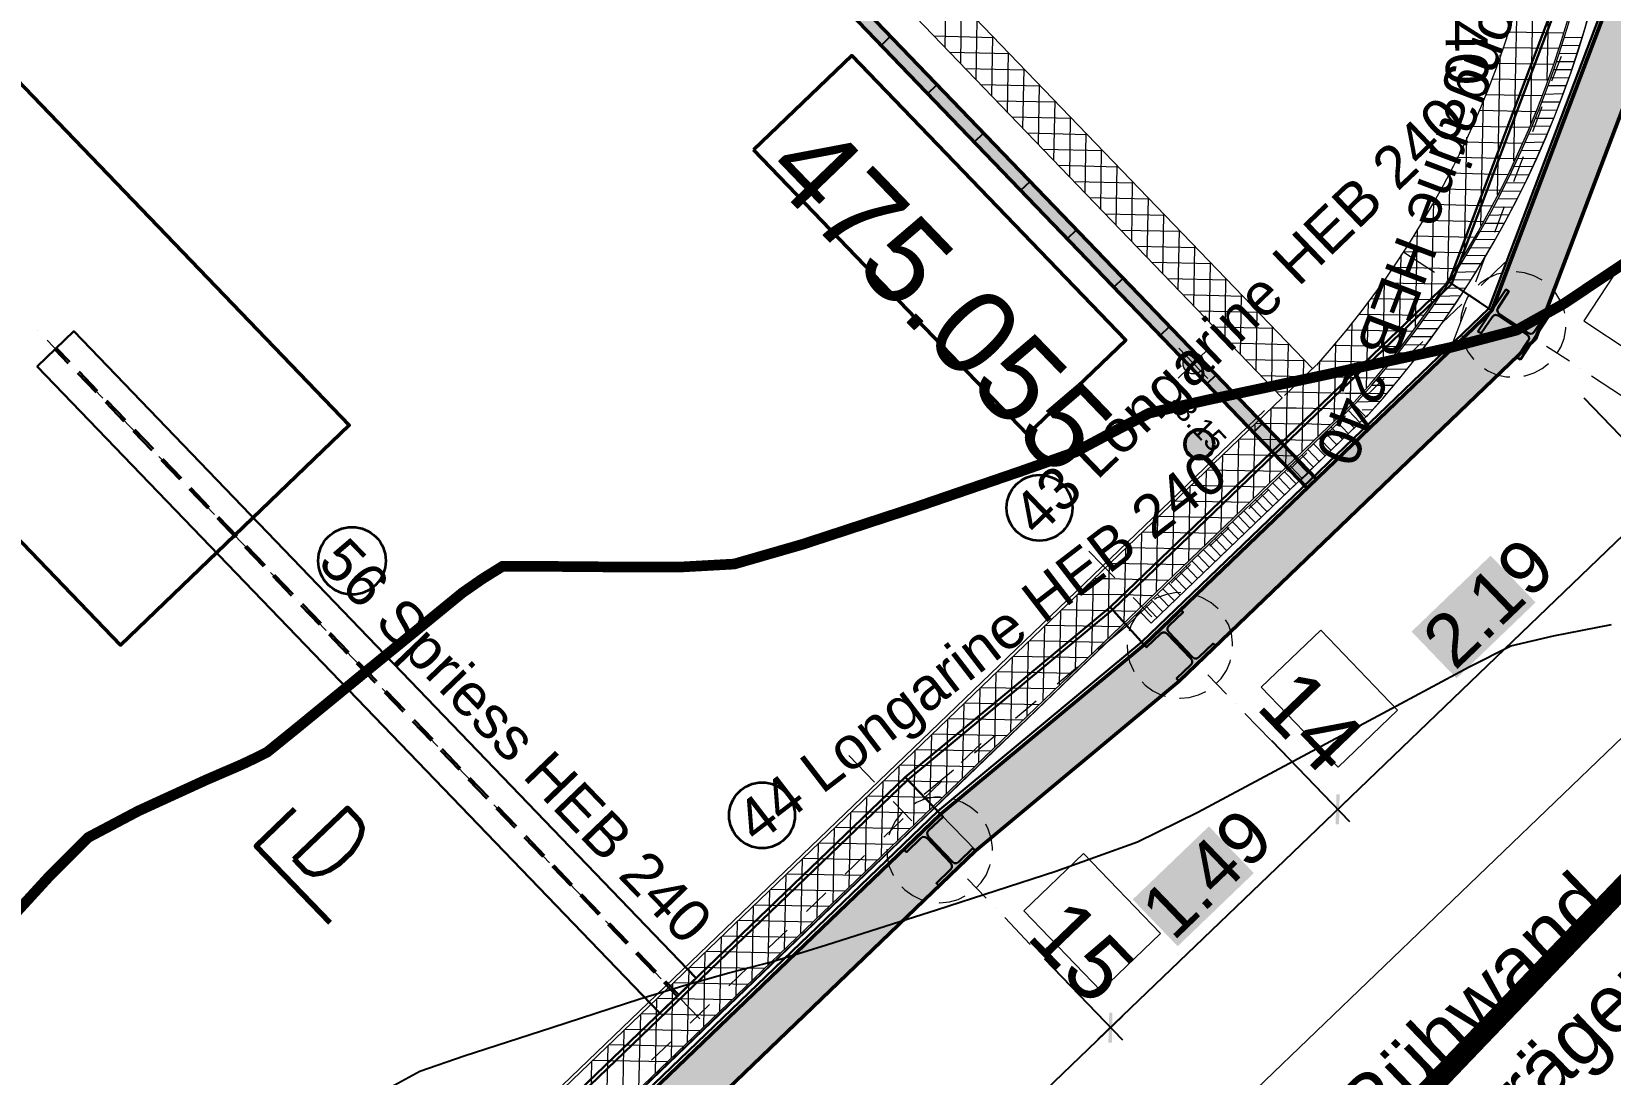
# Model space of a CAD drawing. Header units: metres. Extents: x 2687650.8 to 2687727.1, y 1234407.3 to 1234484.3.
# Drawn here: x 2687681.19 to 2687688.65, y 1234442.69 to 1234447.63 of the extents above; entities that cross this region are included whole.
import ezdxf

# ---------------------------------------------------------------- set-up
doc = ezdxf.new("R2010")
doc.units = ezdxf.units.M
for name, color, linetype in [('PDF_0', 7, 'Continuous'), ('PDF_A-KOTEN', 7, 'Continuous'), ('PDF_A__BEML', 7, 'Continuous'), ('PDF_A__Text', 7, 'Continuous'), ('PDF_AV_01611-Parzelle', 7, 'Continuous'), ('PDF_E_BETON', 7, 'Continuous'), ('PDF_E_Text', 7, 'Continuous'), ('PDF_S_1_ACHSEN', 7, 'Continuous'), ('PDF_Text', 7, 'Continuous')]:
    doc.layers.add(name, color=color, linetype=linetype)
for name, color, linetype, true_color in [('PDF_060-Kataster_Hauptinfo.060', 7, 'Continuous', 0x7f7f7f), ('PDF_062_Bauten.062 Bauteilschraffuren', 7, 'Continuous', 0x7f7f7f), ('PDF_211_Wände_Beton.211', 7, 'Continuous', 0x7f7f7f), ('PDF_211_Wände_Beton.211 Bauteilschraffuren', 7, 'Continuous', 0x7f7f7f), ('PDF_211_Wände_Beton.211 Schichttrennlinien', 7, 'Continuous', 0x7f7f7f), ('PDF_211_Z_Koten.211', 7, 'Continuous', 0x7f7f7f), ('PDF_3D_Kurven', 7, 'Continuous', 0xdda500), ('PDF_3D_Kurven-Nebenhoehen', 7, 'Continuous', 0xdda500), ('PDF_A-2D-BÖSCHUNGEN', 7, 'Continuous', 0xfdfdfd), ('PDF_Böschung Aushub', 7, 'Continuous', 0x7f7f7f), ('PDF_E_Farbe Beton', 7, 'Continuous', 0xdfff7f), ('PDF_Rühlwand Träger u Vermassung', 7, 'Continuous', 0x0ac1ff), ('PDF_ST_Treppen.ST', 7, 'Continuous', 0x7f7f7f)]:
    doc.layers.add(name, color=color, linetype=linetype, true_color=true_color)
doc.styles.add('PDF Arial', font='arial.ttf')

# ---------------------------------------------------------------- blocks, each defined once
blk = doc.blocks.new('A$C1c84ec86')
at = {"layer": 'PDF_0', "transparency": 33554559}
for points in [[(3221.52, 1979.86), (3221.62, 1979.96), (3211.67, 1989.91), (3210.62, 1988.86), (3220.57, 1978.69), (3221.62, 1979.75)], [(3221.62, 1830.74), (3221.52, 1830.84), (3221.62, 1830.95), (3211.67, 1840.9), (3210.62, 1839.84), (3220.57, 1829.68)]]:
    blk.add_hatch(color=256, dxfattribs=at).paths.add_polyline_path(points)
at = {"layer": 'PDF_211_Wände_Beton.211 Bauteilschraffuren', "true_color": 0xe5dc0a, "transparency": 33554559}
for points in [[(3054.62, 2251.54), (3055.25, 2250.06), (3058.64, 2240.95), (3058.64, 2240.74), (3058.85, 2240.74), (3059.06, 2239.9), (3059.7, 2240.74), (3059.7, 2240.95), (3056.31, 2250.06), (3055.67, 2251.54), (3051.44, 2262.76), (3050.81, 2264.24), (3049.11, 2268.68), (3049.11, 2268.9), (3045.73, 2276.3), (3044.88, 2278), (3043.61, 2280.96), (3043.19, 2281.6), (3042.55, 2280.96), (3043.82, 2278), (3044.67, 2276.3), (3048.05, 2268.9), (3048.05, 2268.68), (3049.75, 2264.24), (3050.38, 2262.76)], [(3074.3, 2184.02), (3074.51, 2182.96), (3074.51, 2182.75), (3075.99, 2174.07), (3076.21, 2173.01), (3077.69, 2164.33), (3077.69, 2163.27), (3079.17, 2154.59), (3079.38, 2153.53), (3079.38, 2153.32), (3080.23, 2146.55), (3080.23, 2145.49), (3081.07, 2146.55), (3080.44, 2153.32), (3080.44, 2153.53), (3080.23, 2154.59), (3078.75, 2163.27), (3078.53, 2164.33), (3077.05, 2173.01), (3077.05, 2174.07), (3075.57, 2182.75), (3075.36, 2182.96), (3075.15, 2184.02), (3073.03, 2193.33), (3072.82, 2194.39), (3072.61, 2194.81), (3072.4, 2195.66), (3071.55, 2194.81), (3071.76, 2194.39), (3071.97, 2193.33)], [(3082.56, 2123.48), (3082.56, 2092.15), (3083.61, 2092.15), (3083.61, 2123.69)], [(3083.61, 2052.14), (3082.56, 2052.14), (3082.56, 2012.14), (3083.61, 2012.14)], [(3083.61, 1972.13), (3082.56, 1972.13), (3082.56, 1932.13), (3083.61, 1932.13)], [(3083.61, 1892.12), (3082.56, 1892.12), (3082.56, 1852.12), (3083.61, 1852.12)], [(3083.61, 1812.11), (3082.56, 1812.11), (3082.56, 1772.1), (3083.61, 1772.1)], [(3083.61, 1732.1), (3082.56, 1732.1), (3082.56, 1692.09), (3083.61, 1692.09)]]:
    blk.add_hatch(color=52, dxfattribs=at).paths.add_polyline_path(points)
at = {"layer": 'PDF_211_Z_Koten.211', "transparency": 33554559}
h = blk.add_hatch(color=256, dxfattribs=at)
h.paths.add_polyline_path([(3016.73, 2081.36), (3011.65, 2081.36), (3012.07, 2079.45), (3013.13, 2077.76), (3014.82, 2076.7), (3016.73, 2076.27)])
h.paths.add_polyline_path([(3018.63, 2086.01), (3016.73, 2086.44), (3016.73, 2081.36), (3021.81, 2081.36), (3021.38, 2083.26), (3020.32, 2084.95)])
at = {"layer": 'PDF_A-KOTEN', "transparency": 33554559}
blk.add_hatch(color=256, dxfattribs=at).paths.add_polyline_path([(3046.78, 2063.57), (3046.57, 2063.79), (3045.3, 2063.57), (3044.46, 2063.57), (3044.03, 2063.36), (3043.19, 2063.15), (3042.76, 2062.94), (3042.13, 2062.52), (3041.7, 2062.09), (3041.07, 2061.67), (3040.86, 2061.25), (3040.43, 2060.61), (3040.01, 2060.19), (3039.8, 2059.34), (3039.59, 2059.13), (3039.38, 2058.28), (3039.16, 2057.65), (3039.16, 2056.38), (3039.38, 2055.74), (3039.38, 2055.11), (3039.59, 2054.47), (3039.8, 2053.63), (3040.22, 2053.2), (3040.43, 2052.57), (3041.07, 2052.14), (3041.49, 2051.51), (3041.92, 2051.09), (3042.55, 2050.66), (3045.09, 2049.82), (3047, 2049.82), (3047.84, 2050.03), (3048.27, 2050.24), (3049.11, 2050.45), (3050.38, 2051.09), (3050.81, 2051.51), (3051.23, 2052.14), (3051.65, 2052.57), (3052.08, 2053.2), (3052.71, 2054.47), (3052.92, 2055.11), (3052.92, 2055.74), (3053.13, 2056.38), (3053.13, 2057.01), (3052.92, 2057.65), (3052.92, 2058.28), (3052.71, 2059.13), (3052.5, 2059.34), (3051.86, 2060.61), (3051.44, 2061.25), (3051.23, 2061.67), (3050.38, 2062.09), (3050.17, 2062.52), (3049.32, 2062.94), (3049.11, 2063.15), (3048.05, 2063.36), (3047.84, 2063.57)])
at = {"layer": 'PDF_A__BEML', "true_color": 0xffffff, "transparency": 33554559}
for points in [[(3179.71, 2067.81), (3210.4, 2067.81), (3210.4, 2119.67), (3179.71, 2119.67)], [(3179.71, 1884.92), (3210.4, 1884.92), (3210.4, 1934.88), (3179.71, 1934.88)]]:
    blk.add_hatch(color=7, dxfattribs=at).paths.add_polyline_path(points)
at = {"layer": 'PDF_Böschung Aushub', "true_color": 0xdd6d8a, "transparency": 33554559}
blk.add_hatch(color=243, dxfattribs=at).paths.add_polyline_path([(1559.38, 2085.38), (1565.51, 2079.24), (3096.53, 2079.45), (3096.53, 2085.38)])
at = {"layer": 'PDF_E_Farbe Beton', "true_color": 0xbfff7f, "transparency": 33554559}
h = blk.add_hatch(color=71, dxfattribs=at)
h.paths.add_polyline_path([(3096.53, 1972.34), (3087.64, 1847.46), (3087.42, 523.67), (612.36, 523.67), (612.36, 1217.32), (591.83, 1429.41), (592.04, 1430.89), (672.48, 2565.87), (2668.74, 2565.87), (2848.03, 2530.94), (2997.89, 2390.18), (3013.34, 2375.79), (3093.99, 2206.03), (3096.53, 2200.53)])
h.paths.add_polyline_path([(3120.45, 1972.34), (3120.45, 2206.03), (3039.8, 2375.79), (3033.03, 2390.18), (2883.16, 2530.94), (2859.46, 2553.17), (2794.47, 2565.87), (2671.07, 2589.79), (650.04, 2589.79), (648.35, 2565.87), (567.91, 1430.89), (568.12, 1429.41), (588.44, 1217.32), (588.44, 499.75), (3111.55, 499.75), (3111.55, 1847.46)], flags=0)
at = {"layer": 'PDF_Rühlwand Träger u Vermassung', "transparency": 33554559}
for points in [[(3115.58, 2217.25), (3120.87, 2193.75), (3122.56, 2194.18), (3117.27, 2217.46)], [(3093.99, 2212.17), (3099.07, 2188.88), (3100.76, 2189.31), (3095.47, 2212.59)], [(3098.01, 2202.43), (3097.88, 2202.68), (3097.8, 2203.07), (3097.58, 2203.49), (3098.08, 2201.51), (3098.64, 2198.83), (3098.85, 2198.41), (3098.69, 2199.14), (3098.85, 2199.47), (3098.85, 2199.89), (3099.28, 2200.31), (3099.7, 2200.53), (3099.91, 2200.74), (3100.34, 2200.95), (3116.42, 2204.55), (3117.48, 2204.55), (3117.69, 2204.34), (3118.12, 2204.12), (3118.33, 2203.91), (3118.54, 2203.49), (3118.64, 2203.39), (3118.75, 2202.85), (3118.75, 2203.28), (3117.69, 2207.93), (3117.69, 2206.88), (3117.48, 2206.66), (3117.27, 2206.24), (3116.85, 2205.82), (3116.42, 2205.61), (3116.21, 2205.39), (3100.12, 2201.8), (3099.49, 2201.8), (3099.07, 2202.01), (3098.64, 2202.01), (3098.43, 2202.22)], [(3096.53, 1996.26), (3096.53, 1972.34), (3098.22, 1972.34), (3098.22, 1982.08), (3098.43, 1982.5), (3098.43, 1982.72), (3098.64, 1983.14), (3099.07, 1983.35), (3099.28, 1983.56), (3099.7, 1983.77), (3117.48, 1983.77), (3117.69, 1983.56), (3118.12, 1983.35), (3118.33, 1983.14), (3118.54, 1982.72), (3118.75, 1982.5), (3118.75, 1972.34), (3120.45, 1972.34), (3120.45, 1996.26), (3118.75, 1996.26), (3118.75, 1986.1), (3118.54, 1985.89), (3118.33, 1985.47), (3118.12, 1985.26), (3117.69, 1985.05), (3117.48, 1984.83), (3099.7, 1984.83), (3099.28, 1985.05), (3099.07, 1985.26), (3098.64, 1985.47), (3098.43, 1985.89), (3098.43, 1986.1), (3098.22, 1986.53), (3098.22, 1996.26)], [(3087.64, 1847.46), (3087.42, 1823.33), (3089.33, 1823.33), (3089.33, 1833.49), (3089.54, 1833.91), (3089.96, 1834.34), (3090.39, 1834.55), (3090.6, 1834.76), (3091.02, 1834.76), (3091.45, 1834.97), (3107.74, 1834.76), (3108.38, 1834.76), (3108.8, 1834.55), (3109.01, 1834.34), (3109.44, 1834.12), (3109.65, 1833.7), (3109.65, 1833.49), (3109.86, 1833.07), (3109.86, 1823.33), (3111.55, 1823.33), (3111.55, 1847.25), (3109.86, 1847.25), (3109.86, 1837.51), (3109.65, 1837.3), (3109.65, 1836.88), (3108.8, 1836.03), (3108.38, 1836.03), (3108.17, 1835.82), (3091.02, 1835.82), (3090.6, 1836.03), (3090.39, 1836.24), (3089.96, 1836.45), (3089.54, 1836.88), (3089.33, 1837.3), (3089.33, 1847.46)]]:
    blk.add_hatch(color=256, dxfattribs=at).paths.add_polyline_path(points)
at = {"layer": 'PDF_060-Kataster_Hauptinfo.060', "lineweight": 18}
blk.add_lwpolyline([(3414.46, 173.36), (3333.6, 2121.15), (3332.75, 2138.08), (3330.63, 2161.37), (3327.67, 2184.65), (3324.07, 2207.72), (3319.63, 2230.79), (3314.34, 2253.44), (3308.41, 2276.09), (3301.63, 2298.53), (3294.23, 2320.75), (3286.18, 2342.77), (3277.29, 2364.36), (3268.4, 2384.47), (3258.88, 2404.36), (3248.72, 2424.05), (3237.92, 2443.31), (3226.7, 2462.15), (3214.64, 2480.78), (3202.15, 2498.98), (3189.24, 2516.76)], dxfattribs=at)
at = {"layer": 'PDF_062_Bauten.062 Bauteilschraffuren', "lineweight": 18}
for points in [[(3332.75, 2138.08), (3333.6, 2121.57), (3358.36, 1523.6), (3376.14, 1092.22), (3376.35, 1092.22), (3414.46, 173.57), (465.04, 388.84), (483.03, 548.65), (515.84, 1009.24), (643.69, 2809.29), (760.11, 2801.88), (1044.17, 2801.88), (2574.76, 2801.88)], [(2621.11, 2560.79), (677.13, 2560.79), (608.13, 1589.22), (608.13, 1483.39), (616.38, 1483.39), (616.38, 527.69), (3083.61, 527.69), (3083.61, 1406.76), (3082.98, 1406.76), (3083.61, 1981.87), (3091.45, 1981.87), (3091.45, 2122.63)]]:
    blk.add_lwpolyline(points, dxfattribs=at)
blk.add_arc((2623.34, 2091.62), 469.38, 3.81226, 90.25268, dxfattribs=at)
at = {"layer": 'PDF_211_Wände_Beton.211', "lineweight": 18}
for points in [[(2625.56, 2560.79), (677.13, 2560.79), (676.5, 2552.75), (608.34, 1592.4), (608.34, 1483.39), (616.38, 1483.39), (616.38, 527.69), (617.44, 527.69), (3082.56, 527.69), (3083.61, 527.69), (3083.61, 1981.87), (3091.45, 1981.87), (3091.45, 2101.89), (3091.45, 2123.9)], [(3057.58, 2120.3), (2703.03, 2120.3), (2036.9, 2120.3), (1550.49, 2120.3), (1524.45, 2120.3), (1524.45, 1612.29), (1524.45, 1598.32), (1524.45, 1590.28), (1550.49, 1590.28), (1550.49, 2100.41), (2036.9, 2100.41), (2703.03, 2100.41), (3057.58, 2100.41), (3057.58, 1981.87), (3057.58, 553.73), (642.42, 553.73), (642.42, 1483.39), (642.42, 1591.13), (708.88, 2526.92), (2625.35, 2526.92)], [(3057.58, 2122.63), (3057.58, 2101.89)]]:
    blk.add_lwpolyline(points, dxfattribs=at)
for radius, start, end in [(469.59, 3.98804, 89.70337), (435.72, 4.14184, 89.69239)]:
    blk.add_arc((2623.13, 2091.41), radius, start, end, dxfattribs=at)
at = {"layer": 'PDF_211_Wände_Beton.211 Bauteilschraffuren', "lineweight": 18}
for points in [[(3036.2, 2294.72), (2826.65, 2504.48)], [(3045.51, 2275.03), (2981.17, 2339.17)], [(3006.78, 2297.47), (3025.19, 2315.89)], [(3027.1, 2314.62), (3032.81, 2320.75)], [(3029, 2311.23), (3034.72, 2317.37)], [(3052.71, 2257.04), (2999.58, 2310.17)], [(3010.38, 2290.49), (3028.79, 2309.11)], [(3030.91, 2307.63), (3036.62, 2313.77)], [(3032.6, 2304.03), (3038.53, 2310.17)], [(3013.97, 2283.5), (3032.6, 2302.13)], [(3034.51, 2300.43), (3040.43, 2306.57)], [(3036.41, 2296.84), (3042.13, 2302.97)], [(3038.11, 2293.24), (3044.03, 2299.38)], [(3017.36, 2276.3), (3036.2, 2295.14)], [(3040.01, 2289.43), (3045.73, 2295.78)], [(3041.7, 2285.83), (3047.63, 2292.18)], [(3058.85, 2240.32), (3012.07, 2287.1)], [(3020.75, 2269.11), (3039.59, 2287.95)], [(3043.4, 2282.02), (3049.32, 2288.37)], [(3045.09, 2278.21), (3051.02, 2284.56)], [(3023.92, 2261.7), (3042.97, 2280.75)], [(3046.78, 2274.61), (3052.71, 2280.96)], [(3048.27, 2270.8), (3054.4, 2277.15)], [(3027.1, 2254.08), (3046.15, 2273.34)], [(3049.96, 2266.78), (3055.89, 2273.34)], [(3063.93, 2224.66), (3021.59, 2266.99)], [(3030.06, 2246.46), (3049.32, 2265.72)], [(3051.44, 2262.97), (3057.58, 2269.32)], [(3053.13, 2259.16), (3059.06, 2265.51)], [(3032.81, 2238.84), (3052.29, 2258.31)], [(3054.62, 2255.14), (3060.75, 2261.7)], [(3056.1, 2251.11), (3062.24, 2257.68)], [(3068.16, 2209.84), (3029.22, 2248.79)], [(3035.57, 2231.01), (3055.25, 2250.48)], [(3057.58, 2247.09), (3063.72, 2253.65)], [(3059.06, 2243.07), (3065.2, 2249.63)], [(3038.32, 2222.96), (3058, 2242.65)], [(3060.33, 2239.05), (3066.47, 2245.61)], [(3061.81, 2235.03), (3067.95, 2241.59)], [(3040.65, 2214.92), (3060.75, 2234.82)], [(3063.08, 2230.79), (3069.22, 2237.57)], [(3064.35, 2226.56), (3070.7, 2233.33)], [(3071.55, 2195.66), (3035.14, 2232.06)], [(3043.19, 2206.66), (3063.29, 2226.77)], [(3065.62, 2222.33), (3071.97, 2229.1)], [(3066.89, 2218.09), (3073.24, 2224.87)], [(3045.3, 2198.2), (3065.62, 2218.52)], [(3068.16, 2213.86), (3074.51, 2220.63)], [(3074.51, 2182.11), (3040.22, 2216.61)], [(3047.42, 2189.73), (3067.95, 2210.26)], [(3069.22, 2209.63), (3075.57, 2216.4)], [(3070.28, 2205.18), (3076.84, 2212.17)], [(3071.55, 2200.74), (3077.9, 2207.72)], [(3072.61, 2196.5), (3079.17, 2203.49)], [(3077.05, 2169.2), (3044.46, 2201.8)], [(3049.32, 2181.05), (3070.28, 2201.8)], [(3073.45, 2191.85), (3080.23, 2199.04)], [(3078.96, 2156.5), (3047.84, 2187.83)], [(3051.02, 2172.16), (3072.18, 2193.33)], [(3074.51, 2187.4), (3081.07, 2194.6)], [(3075.57, 2182.96), (3082.13, 2189.94)], [(3052.71, 2163.06), (3074.09, 2184.65)], [(3076.42, 2178.3), (3083.19, 2185.5)], [(3077.26, 2173.64), (3084.04, 2180.84)], [(3080.65, 2144.43), (3050.59, 2174.28)], [(3054.19, 2153.96), (3075.78, 2175.76)], [(3078.11, 2168.99), (3084.88, 2176.18)], [(3055.46, 2144.64), (3077.48, 2166.66)], [(3078.75, 2164.33), (3085.73, 2171.53)], [(3079.59, 2159.46), (3086.58, 2166.87)], [(3081.71, 2132.58), (3052.92, 2161.37)], [(3056.52, 2135.12), (3078.96, 2157.56)], [(3080.23, 2154.59), (3087.21, 2162.21)], [(3080.86, 2149.72), (3088.06, 2157.34)], [(3081.5, 2144.86), (3088.69, 2152.48)], [(3082.56, 2121.15), (3080.23, 2123.48), (3054.83, 2148.88)], [(3057.37, 2125.38), (3080.23, 2148.24)], [(3082.13, 2139.78), (3089.33, 2147.61)], [(3042.97, 2100.41), (3057.58, 2115.01), (3065.62, 2123.05), (3081.29, 2138.72)], [(3082.56, 2110.57), (3070.07, 2123.05), (3056.31, 2136.81)], [(3082.56, 2134.91), (3089.75, 2142.53)], [(3082.98, 2129.83), (3090.39, 2137.66)], [(3053.56, 2100.41), (3057.58, 2104.43), (3076.63, 2123.27), (3082.13, 2128.98)], [(3083.4, 2124.54), (3090.81, 2132.58)], [(2827.7, 2100.41), (2807.6, 2120.3)], [(2838.29, 2100.41), (2818.18, 2120.3)], [(2820.08, 2100.41), (2840.19, 2120.3)], [(2848.87, 2100.41), (2828.76, 2120.3)], [(2830.67, 2100.41), (2850.78, 2120.3)], [(2859.46, 2100.41), (2839.35, 2120.3)], [(2841.46, 2100.41), (2861.36, 2120.3)], [(2870.04, 2100.41), (2850.14, 2120.3)], [(2852.05, 2100.41), (2871.94, 2120.3)], [(2880.62, 2100.41), (2860.73, 2120.3)], [(2862.63, 2100.41), (2882.53, 2120.3)], [(2891.21, 2100.41), (2871.31, 2120.3)], [(2873.21, 2100.41), (2893.11, 2120.3)], [(2901.79, 2100.41), (2881.89, 2120.3)], [(2883.8, 2100.41), (2903.91, 2120.3)], [(2912.58, 2100.41), (2892.48, 2120.3)], [(2894.38, 2100.41), (2914.49, 2120.3)], [(2923.17, 2100.41), (2903.06, 2120.3)], [(2904.96, 2100.41), (2925.07, 2120.3)], [(2933.75, 2100.41), (2913.64, 2120.3)], [(2915.55, 2100.41), (2935.66, 2120.3)], [(2944.34, 2100.41), (2924.23, 2120.3)], [(2926.13, 2100.41), (2946.24, 2120.3)], [(2954.92, 2100.41), (2934.81, 2120.3)], [(2936.93, 2100.41), (2956.82, 2120.3)], [(2965.5, 2100.41), (2945.61, 2120.3)], [(2947.51, 2100.41), (2967.41, 2120.3)], [(2976.09, 2100.41), (2956.19, 2120.3)], [(2958.09, 2100.41), (2977.99, 2120.3)], [(2986.67, 2100.41), (2966.77, 2120.3)], [(2968.68, 2100.41), (2988.57, 2120.3)], [(2997.25, 2100.41), (2977.36, 2120.3)], [(2979.26, 2100.41), (2999.37, 2120.3)], [(3008.05, 2100.41), (2987.94, 2120.3)], [(2989.84, 2100.41), (3009.95, 2120.3)], [(3018.63, 2100.41), (2998.52, 2120.3)], [(3000.43, 2100.41), (3020.54, 2120.3)], [(3029.22, 2100.41), (3009.11, 2120.3)], [(3011.01, 2100.41), (3031.12, 2120.3)], [(3039.8, 2100.41), (3019.69, 2120.3)], [(3021.59, 2100.41), (3041.7, 2120.3)], [(3050.38, 2100.41), (3030.27, 2120.3)], [(3032.39, 2100.41), (3052.29, 2120.3)], [(3082.56, 2078.81), (3059.48, 2101.89), (3057.58, 2103.79), (3041.07, 2120.3)], [(3082.56, 2089.4), (3070.07, 2101.89), (3057.58, 2114.38), (3051.65, 2120.3)], [(3082.56, 2099.98), (3080.65, 2101.89), (3059.7, 2122.84), (3057.37, 2125.17)], [(3091.45, 2122.63), (3083.61, 2122.63)], [(3087.85, 2123.69), (3091.23, 2127.5)], [(3057.58, 2093.63), (3065.62, 2101.89), (3082.56, 2118.82)], [(3091.45, 2118.82), (3083.61, 2118.82)], [(3091.45, 2115.01), (3083.61, 2115.01)], [(3057.58, 2083.05), (3076.21, 2101.89), (3082.56, 2108.03)], [(3091.45, 2111.2), (3083.61, 2111.2)], [(3091.45, 2107.39), (3083.61, 2107.39)], [(3091.45, 2103.58), (3083.61, 2103.58)], [(3091.45, 2099.77), (3083.61, 2099.77)], [(3057.58, 2072.46), (3082.56, 2097.44)], [(3082.56, 2068.23), (3057.58, 2093.21)], [(3091.45, 2095.96), (3083.61, 2095.96)], [(3091.45, 2092.15), (3083.61, 2092.15)], [(3057.58, 2061.88), (3082.56, 2086.86)], [(3091.45, 2088.34), (3083.61, 2088.34)], [(3091.45, 2084.53), (3083.61, 2084.53)], [(3082.56, 2057.65), (3057.58, 2082.63)], [(3057.58, 2051.3), (3082.56, 2076.27)], [(3091.45, 2080.72), (3083.61, 2080.72)], [(3091.45, 2076.91), (3083.61, 2076.91)], [(3082.56, 2047.06), (3057.58, 2072.04)], [(3091.45, 2073.1), (3083.61, 2073.1)], [(3091.45, 2069.29), (3083.61, 2069.29)], [(3057.58, 2040.71), (3082.56, 2065.69)], [(3082.56, 2036.27), (3057.58, 2061.46)], [(3091.45, 2065.48), (3083.61, 2065.48)], [(3091.45, 2061.67), (3083.61, 2061.67)], [(3057.58, 2030.13), (3082.56, 2055.11)], [(3091.45, 2057.86), (3083.61, 2057.86)], [(3091.45, 2054.05), (3083.61, 2054.05)], [(3082.56, 2025.69), (3057.58, 2050.66)], [(3091.45, 2050.24), (3083.61, 2050.24)], [(3091.45, 2046.64), (3083.61, 2046.64)], [(3057.58, 2019.55), (3082.56, 2044.52)], [(3082.56, 2015.1), (3057.58, 2040.08)], [(3091.45, 2042.83), (3083.61, 2042.83)], [(3091.45, 2039.02), (3083.61, 2039.02)], [(3057.58, 2008.96), (3082.56, 2033.94)], [(3091.45, 2035.21), (3083.61, 2035.21)], [(3091.45, 2031.4), (3083.61, 2031.4)], [(3082.56, 2004.52), (3057.58, 2029.5)], [(3057.58, 1998.17), (3082.56, 2023.36)], [(3091.45, 2027.59), (3083.61, 2027.59)], [(3091.45, 2023.78), (3083.61, 2023.78)], [(3082.56, 1993.94), (3057.58, 2018.91)], [(3091.45, 2019.97), (3083.61, 2019.97)], [(3091.45, 2016.16), (3083.61, 2016.16)], [(3057.58, 1987.59), (3082.56, 2012.56)], [(3082.56, 1983.35), (3057.58, 2008.33)], [(3091.45, 2012.35), (3083.61, 2012.35)], [(3091.45, 2008.54), (3083.61, 2008.54)], [(3057.58, 1977), (3062.24, 1981.87), (3082.56, 2001.98)], [(3091.45, 2004.73), (3083.61, 2004.73)], [(3091.45, 2000.92), (3083.61, 2000.92)], [(3082.56, 1972.77), (3073.45, 1981.87), (3057.58, 1997.75)], [(3091.45, 1997.11), (3083.61, 1997.11)], [(3091.45, 1993.3), (3083.61, 1993.3)], [(3057.58, 1966.42), (3072.82, 1981.87), (3082.56, 1991.4)], [(3082.56, 1962.18), (3062.87, 1981.87), (3057.58, 1987.16)], [(3091.45, 1989.49), (3083.61, 1989.49)], [(3057.58, 1955.83), (3082.56, 1980.81)], [(3091.45, 1985.68), (3083.61, 1985.68)], [(3091.45, 1981.87), (3083.61, 1981.87)], [(3082.56, 1951.6), (3057.58, 1976.58)], [(3057.58, 1945.25), (3082.56, 1970.23)], [(3082.56, 1940.81), (3057.58, 1965.99)], [(3057.58, 1934.67), (3082.56, 1959.64)], [(3082.56, 1930.22), (3057.58, 1955.2)], [(3057.58, 1924.08), (3082.56, 1949.06)], [(3082.56, 1919.64), (3057.58, 1944.62)], [(3057.58, 1913.5), (3082.56, 1938.48)], [(3082.56, 1909.06), (3057.58, 1934.03)], [(3057.58, 1902.71), (3082.56, 1927.89)], [(3082.56, 1898.47), (3057.58, 1923.45)], [(3057.58, 1892.12), (3082.56, 1917.1)], [(3082.56, 1887.89), (3057.58, 1912.87)], [(3057.58, 1881.54), (3082.56, 1906.52)], [(3082.56, 1877.3), (3057.58, 1902.28)], [(3057.58, 1870.95), (3082.56, 1895.93)], [(3082.56, 1866.72), (3057.58, 1891.7)], [(3057.58, 1860.37), (3082.56, 1885.35)], [(3082.56, 1856.14), (3057.58, 1881.11)], [(3057.58, 1849.79), (3082.56, 1874.76)], [(3082.56, 1845.34), (3057.58, 1870.53)], [(3057.58, 1839.2), (3082.56, 1864.18)], [(3082.56, 1834.76), (3057.58, 1859.74)], [(3057.58, 1828.62), (3082.56, 1853.6)], [(3082.56, 1824.18), (3057.58, 1849.15)], [(3057.58, 1818.04), (3082.56, 1843.01)], [(3082.56, 1813.59), (3057.58, 1838.57)], [(3057.58, 1807.24), (3082.56, 1832.43)], [(3082.56, 1803.01), (3057.58, 1827.99)], [(3057.58, 1796.66), (3082.56, 1821.64)], [(3082.56, 1792.42), (3057.58, 1817.4)], [(3057.58, 1786.07), (3082.56, 1811.05)], [(3082.56, 1781.84), (3057.58, 1806.82)], [(3057.58, 1775.49), (3082.56, 1800.47)], [(3082.56, 1771.26), (3057.58, 1796.24)], [(3057.58, 1764.91), (3082.56, 1789.88)], [(3082.56, 1760.67), (3057.58, 1785.65)], [(3057.58, 1754.32), (3082.56, 1779.3)], [(3082.56, 1749.88), (3057.58, 1775.07)], [(3057.58, 1743.74), (3082.56, 1768.72)], [(3082.56, 1739.3), (3057.58, 1764.27)], [(3057.58, 1733.16), (3082.56, 1758.13)], [(3082.56, 1728.71), (3057.58, 1753.69)], [(3057.58, 1722.57), (3082.56, 1747.55)], [(3082.56, 1718.13), (3057.58, 1743.11)], [(3057.58, 1711.78), (3082.56, 1736.97)], [(3082.56, 1707.55), (3057.58, 1732.52)], [(3057.58, 1701.2), (3082.56, 1726.17)], [(3082.56, 1696.96), (3057.58, 1721.94)], [(3057.58, 1690.61), (3082.56, 1715.59)], [(3082.56, 1686.38), (3057.58, 1711.36)], [(3057.58, 1680.03), (3082.56, 1705.01)], [(3082.56, 1675.79), (3057.58, 1700.77)], [(3057.58, 1669.44), (3082.56, 1694.42)], [(3082.56, 1665.21), (3057.58, 1690.19)], [(3057.58, 1658.86), (3082.56, 1683.84)], [(3082.56, 1654.42), (3057.58, 1679.6)], [(3057.58, 1648.28), (3082.56, 1673.25)], [(3082.56, 1643.83), (3057.58, 1668.81)], [(3082.56, 1633.25), (3057.58, 1658.23)], [(3082.56, 1622.67), (3057.58, 1647.64)]]:
    blk.add_lwpolyline(points, dxfattribs=at)
at = {"layer": 'PDF_211_Wände_Beton.211 Bauteilschraffuren', "color": 52, "lineweight": 0, "true_color": 0xe5dc0a}
blk.add_lwpolyline([(3080.44, 2153.53), (3080.44, 2153.53), (3080.44, 2153.53)], close=True, dxfattribs=at)
at = {"layer": 'PDF_211_Wände_Beton.211 Schichttrennlinien', "lineweight": 18}
for points in [[(3057.58, 528.75), (3082.56, 528.75), (3082.56, 553.73), (3082.56, 1981.87), (3082.56, 2101.89), (3082.56, 2123.48)], [(3083.61, 1981.87), (3083.61, 2101.89), (3083.61, 2123.69)]]:
    blk.add_lwpolyline(points, dxfattribs=at)
for radius in [460.7, 461.55]:
    blk.add_arc((2623.13, 2091.41), radius, 4.02649, 89.69787, dxfattribs=at)
at = {"layer": 'PDF_211_Z_Koten.211', "lineweight": 18}
for points in [[(3016.73, 2071.41), (3016.73, 2091.3)], [(3006.78, 2081.36), (3026.68, 2081.36)]]:
    blk.add_lwpolyline(points, dxfattribs=at)
blk.add_circle((3016.83, 2081.46), 4.97, dxfattribs=at)
at = {"layer": 'PDF_3D_Kurven', "lineweight": 0, "const_width": 5.03}
blk.add_lwpolyline([(2819.77, 1476.3), (2816.8, 1522.65), (2816.27, 1549.32), (2823.68, 1575.15), (2835.33, 1608.48), (2841.68, 1625.42), (2843.79, 1631.77), (2845.8, 1638.12), (2847.39, 1656.74), (2850.57, 1696.96), (2853.85, 1737.39), (2855.43, 1757.08), (2857.23, 1768.4), (2859.56, 1779.41), (2870.36, 1790.63), (2893.43, 1814.23), (2918.51, 1840.26), (2934.7, 1859.1), (2950.37, 1888.84), (2974.6, 1939.11), (2997.15, 1987.59), (3008.26, 2012.03), (3013.66, 2031.19), (3019.27, 2050.13), (3034.19, 2074.79), (3064.56, 2123.69), (3095.36, 2173.86), (3111.34, 2202.54), (3117.8, 2227.3), (3123.83, 2261.27)], dxfattribs=at)
at = {"layer": 'PDF_3D_Kurven-Nebenhoehen', "lineweight": 25}
blk.add_lwpolyline([(3000, 1568.48), (3004.66, 1585.62), (3013.97, 1605.73), (3033.03, 1644.89), (3052.08, 1684.26), (3062.45, 1704.79), (3072.4, 1723.21), (3082.56, 1741.41), (3094.83, 1765.75), (3118.96, 1814.65), (3144.79, 1867.99), (3161.51, 1905.46), (3171.25, 1935.73), (3184.58, 1982.72), (3198.76, 2033.52), (3210.62, 2075.85), (3217.18, 2097.02), (3227.76, 2114.8), (3242.79, 2138.29)], dxfattribs=at)
at = {"layer": 'PDF_A-2D-BÖSCHUNGEN', "lineweight": 25}
blk.add_lwpolyline([(3080.65, 2146.76), (3080.02, 2152.9)], dxfattribs=at)
at = {"layer": 'PDF_A-KOTEN', "lineweight": 50}
blk.add_lwpolyline([(2799.76, 2001.56), (2799.76, 2065.9), (2986.67, 2065.9), (2986.67, 2001.56)], close=True, dxfattribs=at)
blk.add_circle((3046.25, 2056.91), 6.88, dxfattribs=at)
at = {"layer": 'PDF_A__BEML', "lineweight": 25}
for points in [[(3216.12, 1976.37), (3216.12, 2211.11)], [(3156.43, 2203.28), (3224.16, 2203.28)], [(3216.12, 1827.35), (3216.12, 1992.24)], [(3216.12, 1607.21), (3216.12, 1843.44)]]:
    blk.add_lwpolyline(points, dxfattribs=at)
for points in [[(3224.16, 1984.41), (3171.25, 1984.41)], [(3224.16, 1835.39), (3171.25, 1835.39)]]:
    blk.add_lwpolyline(points, close=True, dxfattribs=at)
at = {"layer": 'PDF_A__Text', "lineweight": 18}
for points in [[(3172.73, 2278), (3121.5, 2266.57), (3130.18, 2228.47), (3181.41, 2239.9)], [(3201.94, 2037.33), (3149.44, 2037.33), (3149.44, 1998.38), (3201.94, 1998.38)], [(3200.46, 1883.23), (3147.96, 1883.23), (3147.96, 1844.07), (3200.46, 1844.07)]]:
    blk.add_lwpolyline(points, close=True, dxfattribs=at)
at = {"layer": 'PDF_AV_01611-Parzelle', "lineweight": 0}
blk.add_lwpolyline([(3414.46, 173.46, 10, 10, 0), (3332.64, 2138.72, 10, 10, 0), (3330.32, 2162.95, 10, 10, 0), (3327.25, 2187.19, 10, 10, 0), (3323.33, 2211.32, 10, 10, 0), (3318.57, 2235.24, 10, 10, 0), (3312.96, 2258.95, 10, 10, 0), (3306.61, 2282.55, 10, 10, 0), (3299.41, 2305.94, 10, 10, 0), (3291.37, 2329.01, 10, 10, 0), (3282.58, 2351.87, 10, 10, 0), (3273.17, 2374.2, 10, 10, 0), (3262.79, 2396.43, 10, 10, 0), (3251.79, 2418.23, 10, 10, 0), (3240.04, 2439.61, 10, 10, 0), (3227.55, 2460.56, 10, 10, 0), (3214.32, 2481.2, 10, 10, 0), (3200.46, 2501.31, 10, 10, 0), (3185.96, 2520.89, 10, 10, 0)], format="xyseb", dxfattribs=at)
at = {"layer": 'PDF_Böschung Aushub', "color": 7, "lineweight": 25}
for points in [[(2805.9, 2079.45), (2805.9, 2085.38)], [(2837.65, 2079.45), (2837.65, 2085.38)], [(2869.4, 2079.45), (2869.4, 2085.38)], [(2901.15, 2079.45), (2901.15, 2085.38)], [(2932.91, 2079.45), (2932.91, 2085.38)], [(2964.66, 2079.45), (2964.66, 2085.38)], [(2996.41, 2079.45), (2996.41, 2085.38)], [(3028.16, 2079.45), (3028.16, 2085.38)], [(3059.91, 2079.45), (3059.91, 2085.38)], [(3091.66, 2079.45), (3091.66, 2085.38)]]:
    blk.add_lwpolyline(points, dxfattribs=at)
at = {"layer": 'PDF_E_BETON', "lineweight": 18}
blk.add_lwpolyline([(2932.48, 2697.53), (3190.51, 2455.38), (3284.91, 2256.41), (3284.91, 1395.33)], dxfattribs=at)
at = {"layer": 'PDF_E_BETON', "lineweight": 50}
for points in [[(567.91, 1430.89), (650.04, 2589.79), (2671.07, 2589.79), (2859.46, 2553.17), (3033.03, 2390.18), (3120.45, 2206.03), (3120.45, 1972.34), (3111.55, 1847.25), (3111.55, 499.75), (588.44, 499.75), (588.44, 1217.32)], [(612.36, 1217.32), (591.83, 1429.41), (672.48, 2565.87), (2668.74, 2565.87), (2848.03, 2530.94), (3013.34, 2375.79), (3096.53, 2200.53), (3096.53, 1972.34), (3087.64, 1847.46), (3087.42, 523.67), (612.36, 523.67)], [(2511.26, 1773.37), (2511.26, 1623.3), (2761.24, 1623.3), (2761.24, 1773.37)]]:
    blk.add_lwpolyline(points, close=True, dxfattribs=at)
blk.add_lwpolyline([(3096.53, 2079.24), (1565.51, 2079.24), (1559.38, 2085.38), (3096.53, 2085.38)], dxfattribs=at)
at = {"layer": 'PDF_E_Farbe Beton', "color": 71, "lineweight": 0, "true_color": 0xbfff7f}
blk.add_lwpolyline([(3111.55, 1847.46), (3087.64, 1847.46), (3111.55, 1847.46)], dxfattribs=at)
at = {"layer": 'PDF_E_Text', "lineweight": 35}
for centre, radius in [((3015.56, 1981.55), 15.56), ((3029.53, 1786.18), 15.56), ((2808.34, 1729.88), 15.98)]:
    blk.add_circle(centre, radius, dxfattribs=at)
at = {"layer": 'PDF_Rühlwand Träger u Vermassung', "color": 160, "lineweight": 30, "true_color": 0x3333ff}
for points in [[(672.27, 2564.18), (1335.22, 2564.18), (2002.19, 2564.18), (2668.53, 2564.18), (2847.18, 2529.46), (3011.86, 2374.73), (3094.83, 2200.1), (3094.83, 1972.34), (3085.73, 1847.46), (3085.73, 1097.51), (3085.73, 547.8)], [(671, 2543.64), (1335.22, 2543.64), (2002.19, 2543.64), (2666.62, 2543.64), (2837.44, 2510.2), (2994.92, 2362.45), (3074.3, 2195.45), (3074.3, 1973.19), (3065.2, 1847.46), (3065.2, 1097.51), (3065.2, 547.8)], [(2993.65, 2361.39), (3072.61, 2195.23), (3096.53, 2200.53), (3013.34, 2375.79), (2848.03, 2530.94)], [(3072.61, 2195.23), (3072.61, 1973.19)], [(3087.64, 1847.46), (3096.53, 1972.34), (3096.53, 2200.53)], [(3096.53, 1972.34), (3072.61, 1973.19), (3063.51, 1847.46)], [(3087.42, 1097.51), (3063.51, 1097.51), (3063.51, 547.8), (3087.42, 547.8), (3087.64, 1097.51), (3087.64, 1847.46), (3063.51, 1847.46), (3063.51, 1097.51)], [(2648, 1698.87), (2638.89, 1698.87)], [(2648, 1697.81), (2638.89, 1697.81)], [(2667.05, 1698.87), (2654.35, 1698.87)], [(2667.05, 1697.81), (2654.35, 1697.81)], [(2686.1, 1698.87), (2673.4, 1698.87)], [(2686.1, 1697.81), (2673.4, 1697.81)], [(2705.15, 1698.87), (2692.45, 1698.87)], [(2705.15, 1697.81), (2692.45, 1697.81)], [(2724.2, 1698.87), (2711.5, 1698.87)], [(2724.2, 1697.81), (2711.5, 1697.81)], [(2743.25, 1698.87), (2730.55, 1698.87)], [(2743.25, 1697.81), (2730.55, 1697.81)], [(2762.3, 1698.87), (2749.6, 1698.87)], [(2762.3, 1697.81), (2749.6, 1697.81)], [(2781.35, 1698.87), (2768.65, 1698.87)], [(2781.35, 1697.81), (2768.65, 1697.81)], [(2800.4, 1698.87), (2787.7, 1698.87)], [(2800.4, 1697.81), (2787.7, 1697.81)], [(2819.45, 1698.87), (2806.75, 1698.87)], [(2819.45, 1697.81), (2806.75, 1697.81)], [(2838.5, 1698.87), (2825.8, 1698.87)], [(2838.5, 1697.81), (2825.8, 1697.81)], [(2857.55, 1698.87), (2844.85, 1698.87)], [(2857.55, 1697.81), (2844.85, 1697.81)], [(2876.6, 1698.87), (2863.9, 1698.87)], [(2876.6, 1697.81), (2863.9, 1697.81)], [(2895.65, 1698.87), (2882.95, 1698.87)], [(2895.65, 1697.81), (2882.95, 1697.81)], [(2914.7, 1698.87), (2902, 1698.87)], [(2914.7, 1697.81), (2902, 1697.81)], [(2933.75, 1698.87), (2921.05, 1698.87)], [(2933.75, 1697.81), (2921.05, 1697.81)], [(2952.8, 1698.87), (2940.1, 1698.87)], [(2952.8, 1697.81), (2940.1, 1697.81)], [(2971.85, 1698.87), (2959.15, 1698.87)], [(2971.85, 1697.81), (2959.15, 1697.81)], [(2990.9, 1698.87), (2978.2, 1698.87)], [(2990.9, 1697.81), (2978.2, 1697.81)], [(3009.95, 1698.87), (2997.25, 1698.87)], [(3009.95, 1697.81), (2997.25, 1697.81)], [(3029, 1698.87), (3016.3, 1698.87)], [(3029, 1697.81), (3016.3, 1697.81)], [(3048.05, 1698.87), (3035.35, 1698.87)], [(3048.05, 1697.81), (3035.35, 1697.81)], [(3063.51, 1698.87), (3054.4, 1698.87)], [(3063.51, 1697.81), (3054.4, 1697.81)]]:
    blk.add_lwpolyline(points, dxfattribs=at)
at = {"layer": 'PDF_Rühlwand Träger u Vermassung', "color": 7, "lineweight": 18}
for points in [[(3029.85, 2313.13), (3029.85, 2313.13)], [(3032.6, 2307.42), (3037.89, 2295.99)], [(3040.65, 2290.06), (3040.65, 2290.06)], [(3043.4, 2284.35), (3048.9, 2272.92)], [(3051.65, 2267.2), (3051.65, 2267.2)], [(3054.4, 2261.49), (3059.7, 2250.06)], [(3062.45, 2244.34), (3062.45, 2244.34)], [(3065.2, 2238.63), (3070.7, 2226.98)], [(3102.66, 2227.62), (3098.43, 2226.14), (3094.41, 2224.02), (3091.23, 2221.48)], [(3121.29, 2224.44), (3120.23, 2225.08), (3116, 2226.98), (3111.55, 2228.04), (3109.01, 2228.04)], [(3073.45, 2221.27), (3073.45, 2221.27)], [(3084.46, 2220.63), (3084.46, 2204.97)], [(3132.51, 2208.78), (3131.66, 2211.96), (3129.76, 2215.98), (3127.01, 2219.58), (3126.37, 2220.21)], [(3075.99, 2215.55), (3081.5, 2204.12)], [(3087.21, 2216.4), (3085.73, 2214.07), (3084.25, 2209.84), (3083.4, 2205.39), (3083.4, 2204.12)], [(3139.28, 2210.26), (3126.8, 2207.3)], [(3145.42, 2211.53), (3145.42, 2211.53)], [(3168.71, 2216.82), (3151.56, 2213.01)], [(3114.52, 2204.55), (3102.03, 2201.8)], [(3120.66, 2206.03), (3120.66, 2206.03)], [(3129.34, 2189.94), (3129.76, 2190.37), (3131.66, 2194.39), (3132.72, 2198.62), (3133.15, 2202.43)], [(3089.54, 2199.04), (3077.26, 2196.29)], [(3083.83, 2197.56), (3084.04, 2196.5), (3085.73, 2192.48), (3088.06, 2188.46), (3089.96, 2186.13)], [(3084.25, 2198.41), (3084.25, 2198.41)], [(3084.46, 2198.62), (3084.46, 2198.62)], [(3095.89, 2200.31), (3095.89, 2200.31)], [(3064.78, 2193.33), (3047.84, 2189.52)], [(3071.13, 2194.81), (3071.13, 2194.81)], [(3084.46, 2192.27), (3084.46, 2179.57)], [(3087, 2192.69), (3095.04, 2175.55)], [(3095.04, 2182.11), (3098.43, 2180.21), (3102.66, 2178.72), (3107.11, 2178.3), (3107.32, 2178.3)], [(3113.88, 2178.94), (3115.79, 2179.36), (3120.02, 2181.05), (3123.83, 2183.59), (3125.1, 2184.86)], [(3084.46, 2173.22), (3084.46, 2173.22)], [(3084.46, 2166.87), (3084.46, 2154.17)], [(3084.46, 2147.82), (3084.46, 2147.82)], [(3084.46, 2141.47), (3084.46, 2128.77)], [(3084.46, 2122.42), (3084.46, 2122.42)], [(3084.46, 2116.07), (3084.46, 2103.37)], [(3084.46, 2097.02), (3084.46, 2097.02)], [(3084.46, 2090.67), (3084.46, 2077.97)], [(3084.46, 2071.62), (3084.46, 2071.62)], [(3084.46, 2065.27), (3084.46, 2052.57)], [(3084.46, 2046.22), (3084.46, 2046.22)], [(3084.46, 2039.87), (3084.46, 2027.17)], [(3084.46, 2020.82), (3084.46, 2020.82)], [(3084.46, 2014.47), (3084.46, 2001.77)], [(3108.59, 2009.39), (3104.15, 2008.96), (3099.7, 2007.69), (3096.1, 2006)], [(3125.95, 2001.98), (3124.89, 2003.04), (3121.29, 2005.79), (3117.27, 2007.69), (3114.73, 2008.33)], [(3090.81, 2001.98), (3088.91, 1999.86), (3086.58, 1996.05), (3084.67, 1992.03), (3084.46, 1990.76)], [(3084.46, 1995.42), (3084.46, 1995.42)], [(3133.36, 1984.41), (3133.36, 1987.59), (3132.3, 1992.03), (3130.61, 1996.05), (3129.97, 1996.9)], [(3084.46, 1989.07), (3084.46, 1973.4)], [(3064.14, 1984.2), (3046.57, 1984.2)], [(3070.49, 1984.2), (3070.49, 1984.2)], [(3089.54, 1984.2), (3076.84, 1984.2)], [(3083.61, 1984.2), (3083.61, 1983.14), (3084.25, 1978.69), (3085.52, 1974.46), (3087, 1971.71)], [(3095.89, 1984.2), (3095.89, 1984.2)], [(3114.94, 1984.2), (3102.24, 1984.2)], [(3121.29, 1984.2), (3121.29, 1984.2)], [(3140.34, 1984.2), (3127.64, 1984.2)], [(3146.69, 1984.2), (3146.69, 1984.2)], [(3170.61, 1984.2), (3153.04, 1984.2)], [(3084.46, 1973.19), (3083.19, 1954.99)], [(3126.37, 1966.84), (3126.58, 1967.05), (3129.34, 1970.44), (3131.45, 1974.46), (3132.72, 1978.06)], [(3091.02, 1966.63), (3093.77, 1964.09), (3097.58, 1961.76), (3101.82, 1960.28), (3102.24, 1960.07)], [(3108.59, 1959.43), (3110.71, 1959.43), (3115.15, 1960.28), (3119.39, 1961.76), (3121.08, 1962.82)], [(3082.77, 1948.64), (3082.77, 1948.64)], [(3082.34, 1942.29), (3081.5, 1929.8)], [(3081.07, 1923.45), (3081.07, 1923.45)], [(3080.44, 1917.1), (3079.59, 1904.4)], [(3079.17, 1898.05), (3079.17, 1898.05)], [(3078.75, 1891.7), (3077.9, 1879)], [(3076.84, 1884.5), (3076.84, 1871.38)], [(3077.26, 1872.65), (3077.26, 1872.65)], [(3076.84, 1866.3), (3075.57, 1848.31)], [(3076.84, 1865.03), (3076.84, 1865.03)], [(3099.49, 1860.37), (3095.04, 1859.95), (3090.81, 1858.68), (3087, 1856.98)], [(3117.06, 1853.17), (3116, 1854.23), (3112.4, 1856.77), (3108.38, 1858.68), (3105.84, 1859.52)], [(3081.92, 1852.96), (3080.02, 1851.06), (3077.48, 1847.25), (3075.78, 1843.01), (3075.57, 1841.74)], [(3076.84, 1858.68), (3076.84, 1845.98)], [(3124.47, 1835.39), (3124.26, 1838.78), (3123.41, 1843.01), (3121.5, 1847.25), (3121.08, 1847.88)], [(3076.84, 1839.63), (3076.84, 1839.63)], [(3055.04, 1835.39), (3037.47, 1835.39)], [(3061.39, 1835.39), (3061.39, 1835.39)], [(3080.44, 1835.39), (3067.74, 1835.39)], [(3074.51, 1835.39), (3074.51, 1834.34), (3075.15, 1829.89), (3076.63, 1825.66), (3077.9, 1822.91)], [(3076.84, 1833.28), (3076.84, 1820.58)], [(3086.79, 1835.39), (3086.79, 1835.39)], [(3105.84, 1835.39), (3093.14, 1835.39)], [(3112.19, 1835.39), (3112.19, 1835.39)], [(3117.27, 1817.83), (3117.69, 1818.04), (3120.45, 1821.64), (3122.56, 1825.45), (3123.62, 1829.04)], [(3131.24, 1835.39), (3118.54, 1835.39)], [(3137.59, 1835.39), (3137.59, 1835.39)], [(3161.51, 1835.18), (3143.94, 1835.39)], [(3076.84, 1814.23), (3076.84, 1814.23)], [(3081.92, 1817.61), (3084.88, 1815.07), (3088.69, 1812.75), (3092.93, 1811.26), (3093.14, 1811.26)], [(3076.84, 1807.88), (3076.84, 1795.18)], [(3099.7, 1810.42), (3101.82, 1810.42), (3106.26, 1811.26), (3110.28, 1812.75), (3111.98, 1813.8)], [(3076.84, 1788.83), (3076.84, 1788.83)], [(3076.84, 1782.48), (3076.84, 1769.78)], [(3076.84, 1763.43), (3076.84, 1763.43)], [(3076.84, 1757.08), (3076.84, 1744.38)], [(3076.84, 1738.03), (3076.84, 1738.03)], [(3076.84, 1731.68), (3076.84, 1718.98)], [(3076.84, 1712.63), (3076.84, 1712.63)], [(3076.84, 1706.28), (3076.84, 1693.57)], [(3076.84, 1687.22), (3076.84, 1687.22)], [(3076.84, 1680.87), (3076.84, 1668.17)], [(3076.84, 1661.82), (3076.84, 1661.82)]]:
    blk.add_lwpolyline(points, dxfattribs=at)
at = {"layer": 'PDF_Rühlwand Träger u Vermassung', "color": 160, "lineweight": 30, "true_color": 0x3333ff}
for points in [[(3117.27, 2217.46), (3115.58, 2217.25), (3117.69, 2207.93), (3117.69, 2206.88), (3117.06, 2206.03), (3116.21, 2205.39), (3100.12, 2201.8), (3099.07, 2202.01), (3098.01, 2202.43), (3097.58, 2203.49), (3095.47, 2212.59), (3093.99, 2212.17), (3099.07, 2188.88), (3100.76, 2189.31), (3098.85, 2198.41), (3098.85, 2199.47), (3099.28, 2200.31), (3100.34, 2200.95), (3116.42, 2204.55), (3117.48, 2204.55), (3118.33, 2203.91), (3118.75, 2202.85), (3120.87, 2193.75), (3122.56, 2194.18)], [(3120.45, 1996.26), (3118.75, 1996.26), (3118.75, 1986.95), (3118.54, 1985.89), (3117.69, 1985.05), (3116.63, 1984.83), (3100.34, 1984.83), (3099.28, 1985.05), (3098.43, 1985.89), (3098.22, 1986.95), (3098.22, 1996.26), (3096.53, 1996.26), (3096.53, 1972.34), (3098.22, 1972.34), (3098.22, 1981.66), (3098.43, 1982.72), (3099.28, 1983.56), (3100.34, 1983.77), (3116.63, 1983.77), (3117.69, 1983.56), (3118.54, 1982.72), (3118.75, 1981.66), (3118.75, 1972.34), (3120.45, 1972.34)], [(3111.55, 1847.25), (3109.86, 1847.25), (3109.86, 1837.93), (3109.65, 1836.88), (3108.8, 1836.03), (3107.74, 1835.82), (3091.45, 1835.82), (3090.39, 1836.24), (3089.54, 1836.88), (3089.33, 1837.93), (3089.33, 1847.46), (3087.64, 1847.46), (3087.42, 1823.33), (3089.33, 1823.33), (3089.33, 1832.85), (3089.54, 1833.91), (3090.39, 1834.55), (3091.45, 1834.97), (3107.74, 1834.76), (3108.8, 1834.55), (3109.65, 1833.7), (3109.86, 1832.64), (3109.86, 1823.33), (3111.55, 1823.33)], [(3063.51, 1710.3), (2638.89, 1710.3), (2638.89, 1686.38), (3063.51, 1686.38)]]:
    blk.add_lwpolyline(points, close=True, dxfattribs=at)
at = {"layer": 'PDF_S_1_ACHSEN', "lineweight": 18}
for points in [[(2626.83, 1698.23), (2626.83, 1698.23)], [(2645.88, 1698.23), (2633.18, 1698.23)], [(2652.23, 1698.23), (2652.23, 1698.23)], [(2671.28, 1698.23), (2658.58, 1698.23)], [(2677.63, 1698.23), (2677.63, 1698.23)], [(2696.68, 1698.23), (2683.98, 1698.23)], [(2703.03, 1698.23), (2703.03, 1698.23)], [(2722.08, 1698.23), (2709.38, 1698.23)], [(2728.43, 1698.23), (2728.43, 1698.23)], [(2747.48, 1698.23), (2734.78, 1698.23)], [(2753.83, 1698.23), (2753.83, 1698.23)], [(2772.88, 1698.23), (2760.18, 1698.23)], [(2779.23, 1698.23), (2779.23, 1698.23)], [(2798.28, 1698.23), (2785.58, 1698.23)], [(2804.63, 1698.23), (2804.63, 1698.23)], [(2823.68, 1698.23), (2810.98, 1698.23)], [(2830.03, 1698.23), (2830.03, 1698.23)], [(2849.08, 1698.23), (2836.38, 1698.23)], [(2855.43, 1698.23), (2855.43, 1698.23)], [(2874.48, 1698.23), (2861.78, 1698.23)], [(2880.83, 1698.23), (2880.83, 1698.23)], [(2899.88, 1698.23), (2887.18, 1698.23)], [(2906.23, 1698.23), (2906.23, 1698.23)], [(2925.28, 1698.23), (2912.58, 1698.23)], [(2931.64, 1698.23), (2931.64, 1698.23)], [(2950.69, 1698.23), (2937.99, 1698.23)], [(2957.04, 1698.23), (2957.04, 1698.23)], [(2976.09, 1698.23), (2963.39, 1698.23)], [(2982.44, 1698.23), (2982.44, 1698.23)], [(3001.49, 1698.23), (2988.79, 1698.23)], [(3007.84, 1698.23), (3007.84, 1698.23)], [(3026.89, 1698.23), (3014.19, 1698.23)], [(3033.24, 1698.23), (3033.24, 1698.23)], [(3052.29, 1698.23), (3039.59, 1698.23)], [(3058.64, 1698.23), (3058.64, 1698.23)], [(3078.53, 1698.23), (3064.99, 1698.23)]]:
    blk.add_lwpolyline(points, dxfattribs=at)
at = {"layer": 'PDF_ST_Treppen.ST', "lineweight": 18}
blk.add_lwpolyline([(3056.1, 1590.28), (3056.1, 2090.25)], dxfattribs=at)
at = {"layer": 'PDF_Text', "lineweight": 70}
blk.add_lwpolyline([(2891.21, 1612.29), (2891.21, 1647.22), (2899.46, 1647.22), (2902.85, 1645.74), (2905.18, 1642.35), (2906.45, 1638.96), (2907.5, 1633.88), (2907.5, 1625.63), (2906.45, 1620.55), (2905.18, 1617.37), (2902.85, 1613.99), (2899.46, 1612.29)], close=True, dxfattribs=at)
blk.add_lwpolyline([(2874.27, 1628.8), (2874.27, 1603.61), (2924.44, 1603.61)], dxfattribs=at)
at = {"layer": 'PDF_Text', "attachment_point": 7, "style": 'PDF Arial'}
for s, insert, char_height, rotation in [('43 Longarine HEB 240', (2794.48, 2447.71), 20.001, 316.81817), ('7x Rühlwandträger HEB 240, L=8.40m', (3393.17, 1718.76), 27.0014, 90), ('42 Longarine HEB 240', (2960.83, 2345.75), 20.001, 295.41115), ('Einbindetiefe Trägerfuss min. 2.50m', (3484.19, 1717.71), 27.0014, 90), ('43 Longarine HEB 240', (3031.28, 1971.07), 20.001, 90), ('2.19', (3207.85, 2069.5), 25.001, 90), ('OK Träger 480.50 M.ü.M', (3438.68, 1718.55), 27.0014, 90), ('44 Longarine HEB 240', (3043.94, 1774), 20.001, 83.66626), ('Gebohrte Rühwand', (3340.6, 1718.34), 27.0014, 90), ('1.49', (3207.85, 1884.71), 25.001, 90)]:
    blk.add_mtext(s, dxfattribs=dict(at, insert=insert, char_height=char_height, rotation=rotation))
at = {"layer": 'PDF_Text', "color": 8, "true_color": 0x7f7f7f, "insert": (3022.23, 2058.4), "char_height": 10, "attachment_point": 7, "style": 'PDF Arial'}
blk.add_mtext('-3.15', dxfattribs=at)
at = {"layer": 'PDF_Text', "attachment_point": 7, "style": 'PDF Arial'}
for s, insert, char_height in [('475.055', (2810.35, 1996.46), 40.002), ('56 Spriess HEB 240', (2797.65, 1710.74), 20.001)]:
    blk.add_mtext(s, dxfattribs=dict(at, insert=insert, char_height=char_height))
at = {"layer": 'PDF_Text', "color": 12, "true_color": 0xdf0000, "char_height": 30.002, "attachment_point": 7, "style": 'PDF Arial'}
for s, insert in [('14', (3154.1, 1989.42)), ('15', (3157.28, 1835.32))]:
    blk.add_mtext(s, dxfattribs=dict(at, insert=insert))

msp = doc.modelspace()

# ---------------------------------------------------------------- block references
at = {"xscale": 0.01, "yscale": 0.01, "zscale": 0.01, "rotation": 313.8734409291175}
msp.add_blockref('A$C1c84ec86', (2687650.7677, 1234453.3784), dxfattribs=at)

doc.saveas('drawing.dxf')
